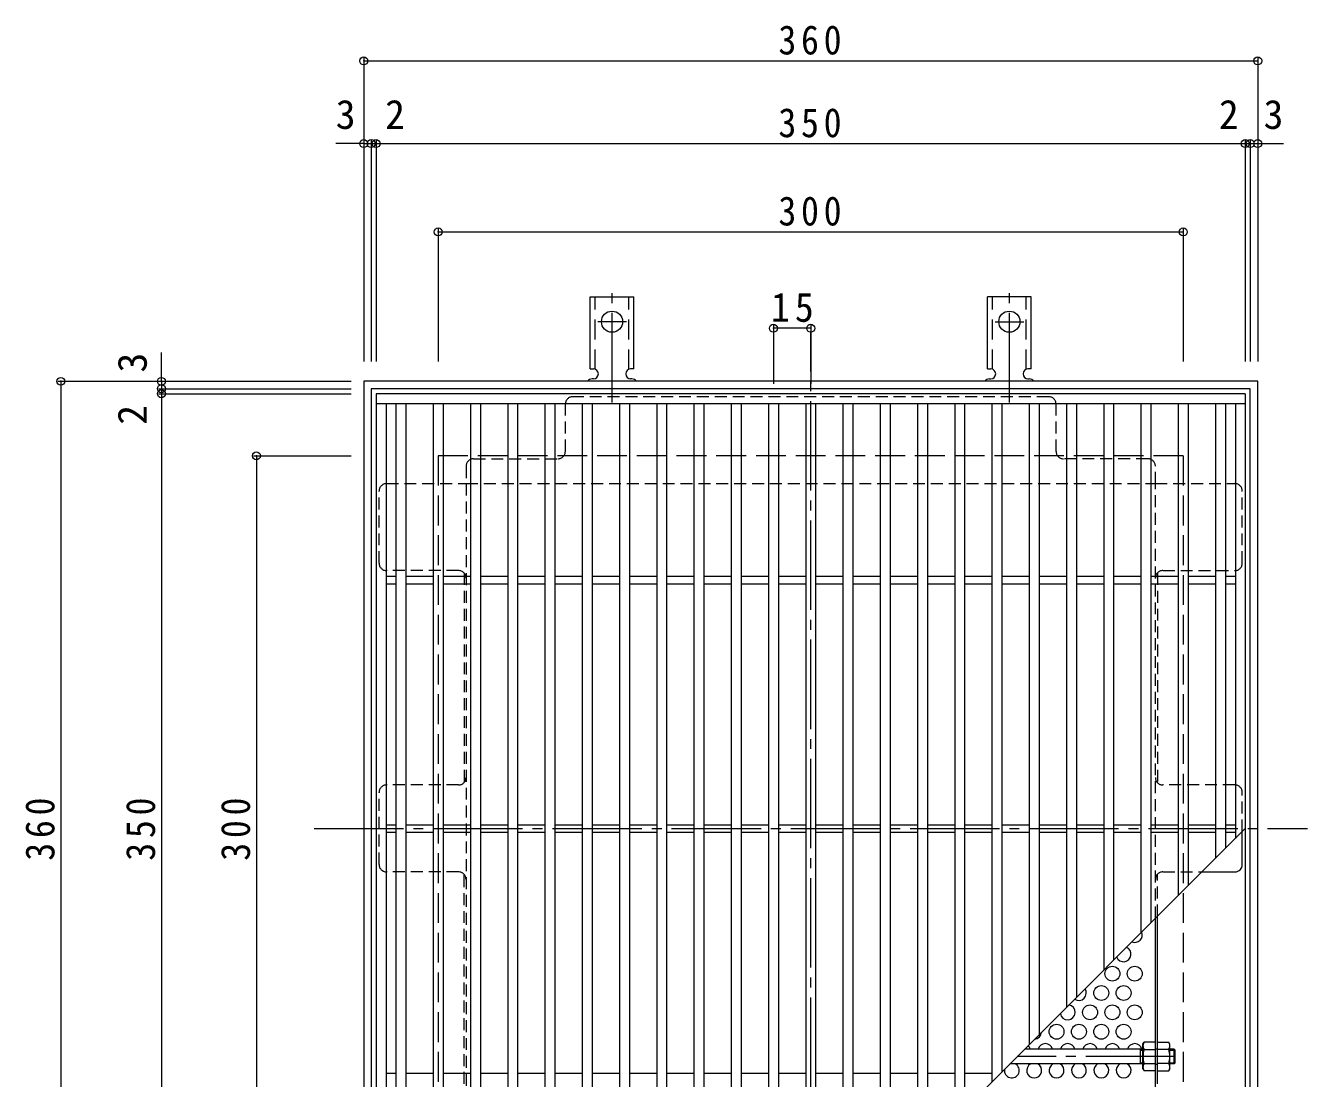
# Model space of a CAD drawing. Units: millimetres at full size, sheet at 1:4. Extents: x -936 to 978, y -778 to 647.
# Drawn here: x -879 to -363, y 223 to 647 of the extents above; entities that cross this region are included whole.
import ezdxf
from ezdxf.enums import TextEntityAlignment as Align

# ---------------------------------------------------------------- set-up
doc = ezdxf.new("R2010")
doc.units = ezdxf.units.MM
doc.header["$LTSCALE"] = 4
doc.header["$PDMODE"] = 32
doc.header["$PDSIZE"] = 3.2
for name, pattern in [('CHAIN2', [12, 9, -1, 1, -1]), ('DASHED1', [1.8, 1.2, -0.6]), ('DASHED2', [3, 2, -1]), ('DASHED3', [4, 3, -1])]:
    doc.linetypes.add(name, pattern=pattern)
for name, color, linetype, lineweight in [('A-1', 3, 'Continuous', 9), ('A-2', 3, 'Continuous', 9), ('A-4', 7, 'Continuous', 9), ('A-6', 2, 'Continuous', 9), ('A-7', 2, 'Continuous', 9), ('A-9', 2, 'Continuous', 9), ('A-A', 3, 'Continuous', 9)]:
    doc.layers.add(name, color=color, linetype=linetype, lineweight=lineweight)
doc.styles.add('ＭＳ ゴシック', font='')
doc.styles.get('ＭＳ ゴシック').set_extended_font_data('MS Gothic')

msp = doc.modelspace()

# ---------------------------------------------------------------- linework, layer by layer
at = {"layer": 'A-1', "color": 2, "linetype": 'DASHED3'}
for p, q in [((-713.068, 473.574), (-713.068, 173.574)), ((-413.069, 473.574), (-713.068, 473.574)), ((-413.069, 473.574), (-413.069, 173.575))]:
    msp.add_line(p, q, dxfattribs=at)
at = {"layer": 'A-1'}
for p, q in [((-429.268, 234.771), (-476.872, 234.771)), ((-430.268, 228.771), (-430.268, 234.771)), ((-430.268, 234.271), (-429.268, 234.271)), ((-416.768, 234.771), (-418.468, 234.771)), ((-418.468, 234.271), (-416.268, 234.271)), ((-416.768, 228.771), (-416.768, 234.771)), ((-416.768, 234.771), (-416.268, 234.271)), ((-416.268, 229.271), (-416.268, 234.271)), ((-429.268, 228.771), (-482.872, 228.771)), ((-430.268, 229.271), (-429.268, 229.271)), ((-418.468, 229.271), (-416.268, 229.271)), ((-416.768, 228.771), (-418.468, 228.771)), ((-416.768, 228.771), (-416.268, 229.271))]:
    msp.add_line(p, q, dxfattribs=at)
at = {"layer": 'A-1', "linetype": 'CHAIN2'}
msp.add_line((-416.268, 231.771), (-479.872, 231.771), dxfattribs=at)
at = {"layer": 'A-1', "color": 2}
for points in [[(-743.068, 503.574), (-743.068, 143.575), (-383.069, 143.575), (-383.069, 503.574)], [(-740.068, 500.574), (-740.068, 146.575), (-386.069, 146.575), (-386.069, 500.574)]]:
    msp.add_lwpolyline(points, close=True, dxfattribs=at)
at = {"layer": 'A-2'}
for p, q in [((-738.069, 498.574), (-738.069, 148.575)), ((-388.069, 498.574), (-738.069, 498.574)), ((-388.069, 498.574), (-388.069, 148.575)), ((-388.069, 494.574), (-738.069, 494.574)), ((-734.069, 494.574), (-734.069, 152.574)), ((-730.069, 494.574), (-730.069, 152.574)), ((-726.069, 494.574), (-726.069, 152.574)), ((-715.069, 494.574), (-715.069, 152.574)), ((-711.069, 494.574), (-711.069, 152.574)), ((-700.069, 494.574), (-700.069, 152.574)), ((-696.069, 494.574), (-696.069, 152.574)), ((-685.069, 494.574), (-685.069, 152.574)), ((-681.069, 494.574), (-681.069, 152.574)), ((-670.069, 494.574), (-670.069, 152.574)), ((-666.069, 494.574), (-666.069, 152.574)), ((-655.069, 494.574), (-655.069, 152.574)), ((-651.069, 494.574), (-651.069, 152.574)), ((-640.069, 494.574), (-640.069, 152.574)), ((-636.069, 494.574), (-636.069, 152.574)), ((-625.069, 494.574), (-625.069, 152.574)), ((-621.069, 494.574), (-621.069, 152.574)), ((-610.069, 494.574), (-610.069, 152.574)), ((-606.069, 494.574), (-606.069, 152.574)), ((-595.069, 494.574), (-595.069, 152.574)), ((-591.069, 494.574), (-591.069, 152.574)), ((-580.069, 494.574), (-580.069, 152.574)), ((-576.069, 494.574), (-576.069, 152.574)), ((-565.069, 494.574), (-565.069, 152.574)), ((-561.069, 494.574), (-561.069, 152.574)), ((-550.069, 494.574), (-550.069, 161.575)), ((-546.069, 494.574), (-546.069, 165.574)), ((-535.069, 494.574), (-535.069, 176.575)), ((-531.069, 494.574), (-531.069, 180.574)), ((-520.069, 494.574), (-520.069, 191.575)), ((-516.069, 494.574), (-516.069, 195.574)), ((-505.069, 494.574), (-505.069, 206.575)), ((-501.069, 494.574), (-501.069, 210.574)), ((-490.069, 494.574), (-490.069, 221.575)), ((-486.069, 494.574), (-486.069, 225.574)), ((-475.069, 494.574), (-475.069, 236.575)), ((-471.069, 494.574), (-471.069, 240.574)), ((-460.069, 494.574), (-460.069, 251.575)), ((-456.069, 494.574), (-456.069, 255.574)), ((-445.069, 494.574), (-445.069, 266.575)), ((-441.069, 494.574), (-441.069, 270.574)), ((-430.069, 494.574), (-430.069, 281.575)), ((-426.069, 494.574), (-426.069, 285.574)), ((-415.069, 494.574), (-415.069, 296.575)), ((-411.069, 494.574), (-411.069, 300.574)), ((-400.069, 494.574), (-400.069, 311.575)), ((-396.069, 494.574), (-396.069, 315.574)), ((-392.069, 494.574), (-392.069, 319.574)), ((-734.069, 425.075), (-730.069, 425.075)), ((-726.069, 425.075), (-715.069, 425.075)), ((-711.069, 425.075), (-700.069, 425.075)), ((-696.069, 425.075), (-685.069, 425.075)), ((-681.069, 425.075), (-670.069, 425.075)), ((-666.069, 425.075), (-655.069, 425.075)), ((-651.069, 425.075), (-640.069, 425.075)), ((-636.069, 425.075), (-625.069, 425.075)), ((-621.069, 425.075), (-610.069, 425.075)), ((-606.069, 425.075), (-595.069, 425.075)), ((-591.069, 425.075), (-580.069, 425.075)), ((-576.069, 425.075), (-565.069, 425.075)), ((-561.069, 425.075), (-550.069, 425.075)), ((-546.069, 425.075), (-535.069, 425.075)), ((-531.069, 425.075), (-520.069, 425.075)), ((-516.069, 425.075), (-505.069, 425.075)), ((-501.069, 425.075), (-490.069, 425.075)), ((-486.069, 425.075), (-475.069, 425.075)), ((-471.069, 425.075), (-460.069, 425.075)), ((-456.069, 425.075), (-445.069, 425.075)), ((-441.069, 425.075), (-430.069, 425.075)), ((-426.069, 425.075), (-415.069, 425.075)), ((-411.069, 425.075), (-400.069, 425.075)), ((-396.069, 425.075), (-392.069, 425.075)), ((-734.069, 422.075), (-730.069, 422.075)), ((-726.069, 422.075), (-715.069, 422.075)), ((-711.069, 422.075), (-700.069, 422.075)), ((-696.069, 422.075), (-685.069, 422.075)), ((-681.069, 422.075), (-670.069, 422.075)), ((-666.069, 422.075), (-655.069, 422.075)), ((-651.069, 422.075), (-640.069, 422.075)), ((-636.069, 422.075), (-625.069, 422.075)), ((-621.069, 422.075), (-610.069, 422.075)), ((-606.069, 422.075), (-595.069, 422.075)), ((-591.069, 422.075), (-580.069, 422.075)), ((-576.069, 422.075), (-565.069, 422.075)), ((-561.069, 422.075), (-550.069, 422.075)), ((-546.069, 422.075), (-535.069, 422.075)), ((-531.069, 422.075), (-520.069, 422.075)), ((-516.069, 422.075), (-505.069, 422.075)), ((-501.069, 422.075), (-490.069, 422.075)), ((-486.069, 422.075), (-475.069, 422.075)), ((-471.069, 422.075), (-460.069, 422.075)), ((-456.069, 422.075), (-445.069, 422.075)), ((-441.069, 422.075), (-430.069, 422.075)), ((-426.069, 422.075), (-415.069, 422.075)), ((-411.069, 422.075), (-400.069, 422.075)), ((-396.069, 422.075), (-392.069, 422.075)), ((-734.069, 325.075), (-730.069, 325.075)), ((-734.069, 322.075), (-730.069, 322.075)), ((-726.069, 325.075), (-715.069, 325.075)), ((-726.069, 322.075), (-715.069, 322.075)), ((-711.069, 325.075), (-700.069, 325.075)), ((-711.069, 322.075), (-700.069, 322.075)), ((-696.069, 325.075), (-685.069, 325.075)), ((-696.069, 322.075), (-685.069, 322.075)), ((-681.069, 325.075), (-670.069, 325.075)), ((-681.069, 322.075), (-670.069, 322.075)), ((-666.069, 325.075), (-655.069, 325.075)), ((-666.069, 322.075), (-655.069, 322.075)), ((-651.069, 325.075), (-640.069, 325.075)), ((-651.069, 322.075), (-640.069, 322.075)), ((-636.069, 325.075), (-625.069, 325.075)), ((-636.069, 322.075), (-625.069, 322.075)), ((-621.069, 325.075), (-610.069, 325.075)), ((-621.069, 322.075), (-610.069, 322.075)), ((-606.069, 325.075), (-595.069, 325.075)), ((-606.069, 322.075), (-595.069, 322.075)), ((-591.069, 325.075), (-580.069, 325.075)), ((-591.069, 322.075), (-580.069, 322.075)), ((-576.069, 325.075), (-565.069, 325.075)), ((-576.069, 322.075), (-565.069, 322.075)), ((-563.069, 148.575), (-388.069, 323.575)), ((-561.069, 325.075), (-550.069, 325.075)), ((-561.069, 322.075), (-550.069, 322.075)), ((-546.069, 325.075), (-535.069, 325.075)), ((-546.069, 322.075), (-535.069, 322.075)), ((-531.069, 325.075), (-520.069, 325.075)), ((-531.069, 322.075), (-520.069, 322.075)), ((-516.069, 325.075), (-505.069, 325.075)), ((-516.069, 322.075), (-505.069, 322.075)), ((-501.069, 325.075), (-490.069, 325.075)), ((-501.069, 322.075), (-490.069, 322.075)), ((-486.069, 325.075), (-475.069, 325.075)), ((-486.069, 322.075), (-475.069, 322.075)), ((-471.069, 325.075), (-460.069, 325.075)), ((-471.069, 322.075), (-460.069, 322.075)), ((-456.069, 325.075), (-445.069, 325.075)), ((-456.069, 322.075), (-445.069, 322.075)), ((-441.069, 325.075), (-430.069, 325.075)), ((-441.069, 322.075), (-430.069, 322.075)), ((-426.069, 325.075), (-415.069, 325.075)), ((-426.069, 322.075), (-415.069, 322.075)), ((-411.069, 325.075), (-400.069, 325.075)), ((-411.069, 322.075), (-400.069, 322.075)), ((-396.069, 325.075), (-392.069, 325.075)), ((-396.069, 322.075), (-392.069, 322.075)), ((-734.069, 225.074), (-730.069, 225.074)), ((-726.069, 225.074), (-715.069, 225.074)), ((-711.069, 225.074), (-700.069, 225.074)), ((-696.069, 225.074), (-685.069, 225.074)), ((-681.069, 225.074), (-670.069, 225.074)), ((-666.069, 225.074), (-655.069, 225.074)), ((-651.069, 225.074), (-640.069, 225.074)), ((-636.069, 225.074), (-625.069, 225.074)), ((-621.069, 225.074), (-610.069, 225.074)), ((-606.069, 225.074), (-595.069, 225.074)), ((-591.069, 225.074), (-580.069, 225.074)), ((-576.069, 225.074), (-565.069, 225.074)), ((-561.069, 225.074), (-550.069, 225.074)), ((-546.069, 225.074), (-535.069, 225.074)), ((-531.069, 225.074), (-520.069, 225.074)), ((-516.069, 225.074), (-505.069, 225.074)), ((-501.069, 225.074), (-490.069, 225.074))]:
    msp.add_line(p, q, dxfattribs=at)
at = {"layer": 'A-4'}
for p, q in [((-743.068, 633.791), (-743.068, 511.574)), ((-743.068, 632.591), (-383.069, 632.591)), ((-383.069, 633.791), (-383.069, 511.574)), ((-743.068, 599.272), (-754.323, 599.272)), ((-743.068, 599.272), (-740.068, 599.272)), ((-740.068, 600.472), (-740.068, 511.574)), ((-740.068, 599.272), (-738.069, 599.272)), ((-738.069, 600.472), (-738.069, 511.574)), ((-738.069, 599.272), (-388.069, 599.272)), ((-388.069, 600.472), (-388.069, 511.574)), ((-388.069, 599.272), (-386.069, 599.272)), ((-386.069, 600.472), (-386.069, 511.574)), ((-386.069, 599.272), (-383.069, 599.272)), ((-383.069, 599.272), (-372.702, 599.272)), ((-713.068, 564.928), (-713.068, 511.574)), ((-713.068, 563.728), (-413.069, 563.728)), ((-413.069, 564.928), (-413.069, 511.574)), ((-578.069, 526.147), (-578.069, 502.574)), ((-563.068, 524.947), (-578.069, 524.947)), ((-563.068, 526.147), (-563.068, 502.574)), ((-824.508, 503.574), (-824.508, 515.116)), ((-866.218, 503.574), (-748.068, 503.574)), ((-865.018, 503.574), (-865.018, 143.575)), ((-824.508, 503.574), (-824.508, 500.574)), ((-825.708, 500.574), (-748.068, 500.574)), ((-825.708, 498.574), (-748.068, 498.574)), ((-824.508, 500.574), (-824.508, 498.574)), ((-824.508, 498.574), (-824.508, 148.575)), ((-787.468, 473.574), (-748.068, 473.574)), ((-786.268, 473.574), (-786.268, 173.574))]:
    msp.add_line(p, q, dxfattribs=at)
for p in [(-743.068, 632.591), (-383.069, 632.591), (-743.068, 599.272), (-740.068, 599.272), (-738.069, 599.272), (-388.069, 599.272), (-386.069, 599.272), (-383.069, 599.272), (-713.068, 563.728), (-413.069, 563.728), (-578.069, 524.947), (-563.068, 524.947), (-865.018, 503.574), (-824.508, 503.574), (-824.508, 500.574), (-824.508, 498.574), (-786.268, 473.574)]:
    msp.add_point(p, dxfattribs=at)
at = {"layer": 'A-6'}
for centre in [(-441.568, 265.118), (-432.568, 265.118), (-446.068, 257.324), (-437.068, 257.324), (-450.568, 249.529), (-441.568, 249.529), (-432.568, 249.529), (-464.068, 241.735), (-455.068, 241.735), (-446.068, 241.735), (-437.068, 241.735)]:
    msp.add_circle(centre, 3, dxfattribs=at)
for centre, start, end in [((-432.568, 280.706), 247.61807, 22.38193), ((-437.068, 272.912), 201.92906, 68.07094), ((-455.068, 257.324), 235.16802, 34.83198), ((-459.568, 249.529), 188.13571, 81.86429), ((-473.068, 241.735), 273.15408, 356.84592), ((-477.568, 233.941), 16.06405, 46.80601), ((-468.568, 233.941), 16.06405, 163.93595), ((-459.568, 233.941), 16.06405, 163.93595), ((-450.568, 233.941), 16.06405, 163.93595), ((-441.568, 233.941), 16.06405, 163.93595), ((-432.568, 233.941), 16.06405, 163.93595), ((-482.068, 226.147), 171.10167, 61.01989), ((-473.068, 226.147), 118.98011, 61.01989), ((-464.068, 226.147), 118.98011, 61.01989), ((-455.068, 226.147), 118.98011, 61.01989), ((-446.068, 226.147), 118.98011, 61.01989), ((-437.068, 226.147), 118.98011, 61.01989)]:
    msp.add_arc(centre, 3, start, end, dxfattribs=at)
at = {"layer": 'A-7', "linetype": 'CHAIN2'}
for p, q in [((-563.068, 123.574), (-563.068, 523.574)), ((-763.068, 323.574), (-363.068, 323.574))]:
    msp.add_line(p, q, dxfattribs=at)
at = {"layer": 'A-7', "linetype": 'DASHED1'}
for p, q in [((-467.269, 497.378), (-658.868, 497.378)), ((-661.868, 475.378), (-661.868, 494.378)), ((-464.269, 475.378), (-464.269, 494.378)), ((-698.868, 472.378), (-664.868, 472.378)), ((-427.268, 472.378), (-461.269, 472.378)), ((-701.868, 469.378), (-701.868, 462.378)), ((-424.268, 462.378), (-424.268, 469.378)), ((-736.872, 430.377), (-736.872, 459.378)), ((-733.872, 462.378), (-701.868, 462.378)), ((-701.868, 462.378), (-424.268, 462.378)), ((-701.868, 462.378), (-701.868, 184.771)), ((-424.268, 462.378), (-392.265, 462.378)), ((-424.268, 287.375), (-424.268, 462.378)), ((-389.265, 430.377), (-389.265, 459.378)), ((-704.868, 427.377), (-733.872, 427.377)), ((-702.668, 426.417), (-702.668, 342.035)), ((-423.468, 426.422), (-423.468, 342.035)), ((-421.268, 427.377), (-392.265, 427.377)), ((-704.868, 341.075), (-733.872, 341.075)), ((-392.265, 341.075), (-421.268, 341.075)), ((-736.872, 309.074), (-736.872, 338.075)), ((-389.265, 322.378), (-389.265, 338.075)), ((-704.868, 306.074), (-733.872, 306.074)), ((-702.668, 220.732), (-702.668, 305.114)), ((-423.468, 288.175), (-423.468, 305.114)), ((-421.268, 306.074), (-405.569, 306.074)), ((-423.468, 234.771), (-424.268, 234.771)), ((-423.468, 228.571), (-424.268, 228.571))]:
    msp.add_line(p, q, dxfattribs=at)
at = {"layer": 'A-7'}
for p, q in [((-389.265, 309.074), (-389.265, 322.378)), ((-405.569, 306.074), (-392.265, 306.074)), ((-424.268, 177.771), (-424.268, 287.375)), ((-423.468, 220.732), (-423.468, 288.175))]:
    msp.add_line(p, q, dxfattribs=at)
at = {"layer": 'A-7', "linetype": 'DASHED1'}
for centre, start, end in [((-658.868, 494.378), 90, 180), ((-467.269, 494.378), 0, 90), ((-664.868, 475.378), 270, 0), ((-461.269, 475.378), 180, 270), ((-698.868, 469.378), 90, 180), ((-427.268, 469.378), 0, 90), ((-733.872, 459.378), 90, 180), ((-392.265, 459.378), 0, 90), ((-733.872, 430.377), 180, 270), ((-392.265, 430.377), 270, 0), ((-704.868, 424.377), 0, 90), ((-421.268, 424.377), 90, 180), ((-733.872, 338.075), 90, 180), ((-704.868, 344.075), 270, 0), ((-421.268, 344.075), 180, 270), ((-392.265, 338.075), 0, 90), ((-733.872, 309.074), 180, 270), ((-704.868, 303.074), 0, 90), ((-421.268, 303.074), 90, 180)]:
    msp.add_arc(centre, 3, start, end, dxfattribs=at)
at = {"layer": 'A-7'}
msp.add_arc((-392.265, 309.074), 3, 270, 0, dxfattribs=at)
at = {"layer": 'A-9'}
for p, q in [((-429.268, 236.771), (-428.835, 237.521)), ((-424.268, 237.521), (-428.835, 237.521)), ((-424.268, 226.021), (-424.268, 237.521)), ((-423.468, 226.021), (-423.468, 237.521)), ((-423.468, 237.521), (-418.902, 237.521)), ((-418.468, 236.771), (-418.902, 237.521)), ((-429.268, 226.771), (-429.268, 236.771)), ((-428.835, 234.634), (-424.268, 234.634)), ((-418.902, 234.634), (-423.468, 234.634)), ((-418.468, 226.771), (-418.468, 236.771)), ((-428.835, 228.908), (-424.268, 228.908)), ((-418.902, 228.908), (-423.468, 228.908)), ((-429.268, 226.771), (-428.835, 226.021)), ((-424.268, 226.021), (-428.835, 226.021)), ((-423.468, 226.021), (-418.902, 226.021)), ((-418.468, 226.771), (-418.902, 226.021))]:
    msp.add_line(p, q, dxfattribs=at)
for centre, radius, start, end in [((-425.986, 235.876), 3.29, 149.99998, 176.07924), ((-421.75, 235.876), 3.29, 3.92076, 30.00002), ((-426.534, 236.111), 2.735, 180.2103, 212.68507), ((-419.586, 231.771), 9.683, 162.79973, 197.20026), ((-421.203, 236.111), 2.735, 327.31493, 359.7897), ((-428.151, 231.771), 9.683, 342.79974, 17.20027), ((-426.534, 227.431), 2.735, 147.31491, 179.78969), ((-425.986, 227.666), 3.29, 183.92075, 210), ((-421.203, 227.431), 2.735, 0.21031, 32.68509), ((-421.75, 227.666), 3.29, 330, 356.07925)]:
    msp.add_arc(centre, radius, start, end, dxfattribs=at)
at = {"layer": 'A-A', "color": 7, "linetype": 'CHAIN2'}
for p, q in [((-643.068, 495.107), (-643.068, 542.507)), ((-483.069, 495.107), (-483.069, 542.507)), ((-637.292, 527.575), (-648.844, 527.575)), ((-488.845, 527.575), (-477.293, 527.575))]:
    msp.add_line(p, q, dxfattribs=at)
at = {"layer": 'A-A'}
for p, q in [((-651.818, 508.575), (-651.818, 537.575)), ((-651.818, 537.575), (-634.318, 537.575)), ((-634.318, 508.575), (-634.318, 537.575)), ((-491.819, 508.575), (-491.819, 537.575)), ((-474.319, 537.575), (-491.819, 537.575)), ((-474.319, 508.575), (-474.319, 537.575)), ((-651.818, 508.575), (-650.568, 508.575)), ((-634.318, 508.575), (-635.568, 508.575)), ((-491.819, 508.575), (-490.569, 508.575)), ((-474.319, 508.575), (-475.569, 508.575)), ((-650.564, 504.575), (-651.077, 504.575)), ((-635.068, 504.575), (-635.568, 504.575)), ((-491.069, 504.575), (-490.569, 504.575)), ((-475.573, 504.575), (-475.06, 504.575))]:
    msp.add_line(p, q, dxfattribs=at)
at = {"layer": 'A-A', "linetype": 'DASHED2'}
for p, q in [((-649.818, 508.429), (-649.818, 537.575)), ((-636.318, 508.429), (-636.318, 537.575)), ((-489.819, 508.429), (-489.819, 537.575)), ((-476.319, 508.429), (-476.319, 537.575))]:
    msp.add_line(p, q, dxfattribs=at)
at = {"layer": 'A-A'}
for centre in [(-643.068, 527.575), (-483.069, 527.575)]:
    msp.add_circle(centre, 4.25, dxfattribs=at)
for centre, start, end in [((-650.568, 506.575), 270.13329, 90), ((-635.568, 506.575), 90, 270), ((-490.569, 506.575), 270, 90), ((-475.569, 506.575), 90, 269.86671), ((-651.068, 502.575), 90.24162, 150.00072), ((-635.068, 502.575), 29.99951, 89.72403), ((-491.069, 502.575), 90.27597, 150.00049), ((-475.069, 502.575), 29.99928, 89.75838)]:
    msp.add_arc(centre, 2, start, end, dxfattribs=at)

# ---------------------------------------------------------------- texts
at = {"layer": 'A-4', "color": 2, "style": 'ＭＳ ゴシック'}
for s, p in [('3', (-754.323, 601.672)), ('2', (-734.431, 601.672)), ('2', (-398.694, 601.672)), ('3', (-380.702, 601.672))]:
    msp.add_text(s, height=11.73, dxfattribs=at).set_placement(p, align=Align.BOTTOM_LEFT)
for s, p in [('3', (-826.908, 507.116)), ('2', (-826.908, 486.091))]:
    msp.add_text(s, height=11.73, rotation=90, dxfattribs=at).set_placement(p, align=Align.BOTTOM_LEFT)
at = {"layer": 'A-4', "color": 2, "char_height": 11.73, "attachment_point": 7, "style": 'ＭＳ ゴシック'}
for s, insert in [('\\T1.27;\\W0.9;360', (-576.068, 634.991)), ('\\T1.27;\\W0.9;350', (-576.069, 601.672)), ('\\T1.27;\\W0.9;300', (-576.068, 566.128)), ('\\T1.27;\\W0.95;15', (-579.069, 527.347))]:
    msp.add_mtext(s, dxfattribs=dict(at, insert=insert))
at = {"layer": 'A-4', "color": 2, "char_height": 11.73, "attachment_point": 7, "rotation": 90, "style": 'ＭＳ ゴシック'}
for s, insert in [('\\T1.27;\\W0.9;360', (-867.418, 310.574)), ('\\T1.27;\\W0.9;350', (-826.908, 310.574)), ('\\T1.27;\\W0.9;300', (-788.668, 310.574))]:
    msp.add_mtext(s, dxfattribs=dict(at, insert=insert))

doc.saveas('drawing.dxf')
